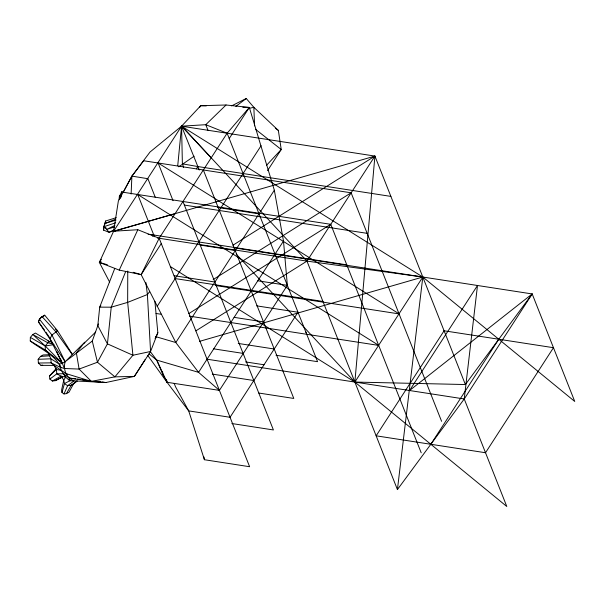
<?xml version="1.0" encoding="UTF-8"?>
<svg xmlns="http://www.w3.org/2000/svg" width="605" height="605" viewBox="0 0 605 605"><rect width="100%" height="100%" fill="white"/><g stroke="black" fill="none" stroke-linecap="round" stroke-linejoin="round"><path stroke-width="0.91" d="M127.761 271.01L127.663 302.371L132.918 355.248L114.905 376.862L91.347 381.362L69.25 378.065L63.449 373.769L56.847 373.807L49.89 379.078L52.348 381.014L55.335 380.658L62.338 377.112M60.954 367.424C54.873 354.545 40.732 349.259 30.25 340.963L30.356 337.386L32.829 334.527L35.408 333.068L49.791 341.681L52.408 342.317M131.119 194.046L131.898 176.115L150.017 152.036L181.568 126.18L200.716 105.709L226.036 104.998L249.328 107.448L274.33 190.227L283.495 241.047L287.352 285.356L219.403 390.384L167.025 382.284L147.786 355.49M177.734 165.687L181.568 126.18L205.768 124.698L227.117 133.229L317.572 361.684L276.046 355.264M145.253 359.438L134.37 376.393L105.92 382.526L74.105 380.893C66.331 378.117 62.86 369.405 65.151 361.729L51.954 335.041L39.378 319.122L42.131 316.672L44.717 315.205L57.551 330.761L72.524 354.636M114.413 230.611L109.021 232.267L103.584 230.142L103.894 227.132L105.648 221.006L116.243 217.679M115.782 219.131L104.604 223.578L103.584 230.142M123.579 191.785L121.756 191.77L119.367 196.527L119.056 199.537L120.539 197.812M121.756 191.77L121.03 197.238L119.367 196.527L120.72 194.492M170.391 266.593L354.863 382.065L506.801 506.491L464.239 398.975L477.496 285.484L409.547 390.52L532.181 293.947L574.75 401.455L422.812 277.029L181.568 126.18L113.619 231.216L99.349 262.396L109.641 282.134M233.485 247.755L532.181 293.947L464.239 398.975L397.424 489.574L422.812 277.029L306.969 261.118L157.345 237.977M77.077 381.135L73.417 384.024L69.023 392.153L66.444 393.621L64.001 393.938L61.99 392.509L64.44 383.593L63.752 380.084L61.022 376.128L56.847 373.807L56.341 369.451L54.034 365.435L51.115 362.856L38.365 363.03L38.175 359.325L40.52 356.421L43.099 354.954L49.27 354.712M105.648 221.006L103.894 227.132L106.223 228.04M181.031 127.965L181.568 126.18L374.918 156.082L465.374 384.538L354.863 382.065L236.162 254.055M154.895 301.343L157.837 332.773L150.562 351.49L134.37 376.393L114.905 376.862L97.465 362.236L92.27 341.076L98.426 323.932M72.366 354.719L55.849 331.729L42.131 316.672L39.378 319.122L38.395 321.807L65.151 361.729L62.323 363.371L59.388 364.187L50.903 358.78L48.128 352.571L45.315 350.023L30.25 340.963M114.685 268.628L99.712 307.143L97.798 325.619L107.433 343.867L132.918 355.248L150.562 351.49L147.408 294.537L145.843 282.414M125.666 271.607L111.237 307.189L107.433 343.867L97.465 362.236L79.104 369.073L64.478 368.505L60.326 367.28L51.115 362.856L50.903 358.78L38.175 359.325M64.001 393.938L67.631 385.688L74.105 380.893L69.809 380.779L64.44 383.593L67.631 385.688L71.156 385.302L73.417 384.024M101.39 259.235L99.349 262.396L119.238 270.095L137.819 229.734L159.168 238.257L249.623 466.72L204.414 459.724L188.7 410.886L175.533 386.784L174.187 383.396M155.084 338.603L157.837 332.773M219.403 390.384L198.561 372.34L175.805 342.528L141.162 274.64L159.168 238.257L227.117 133.229L249.328 107.448L242.779 107.214M66.444 393.621L71.156 385.302L77.039 380.87M39.718 319.705L38.395 321.807L44.407 329.967M267.569 170.61L281.234 149.503L278.353 130.423L253.85 107.312L246.235 98.509L231.549 105.898M199.688 107.289L200.716 105.709L206.32 105.905M152.687 236.389L153.753 234.74M196.345 168.901L197.865 166.549L390.883 196.398M64.077 373.913L65.642 377.157L63.752 380.084L61.581 390.172L61.99 392.509M119.238 270.095L141.162 274.64L161.27 243.558M229.219 138.53L249.328 107.448M157.126 306.41L261.088 145.707M274.33 190.227L175.805 342.528L155.341 336.531M283.495 241.047L198.561 372.34L156.748 360.096L149.019 353.88M430.828 444.274L498.777 339.246M83.664 343.708L95.582 332.115M465.374 384.538L532.181 293.947M149.624 291.633L147.408 294.537L127.663 302.371L111.237 307.189L99.712 307.143L100.861 305.805M49.89 379.078L49.497 375.992L56.295 368.437M119.367 196.527L121.348 194.228M266.608 165.225L281.234 149.503L255.446 129.251M226.036 104.998L205.768 124.698L207.969 130.264M49.497 375.992L56.341 369.451L61.256 370.381L67.193 374.344M43.62 316.15L44.717 315.205L41.042 317.61L42.978 316.513M178.732 166.821L194.129 156.211M235.821 106.404L246.235 98.509M92.27 341.076L65.151 361.729L84.738 342.226L76.366 352.859L79.104 369.073L91.347 381.362L105.92 382.526L102.253 382.08M213.164 279.578L351.119 192.806L441.589 421.307M188.828 313.579L330.738 224.311L421.209 452.812M232.955 245.199L374.918 156.082L354.863 382.065L422.812 277.029L199.605 341.341M195.838 330.874L306.969 261.118L374.918 156.082L113.959 231.269M55.335 380.658L62.111 377.096M52.348 381.014L61.022 376.128L65.642 377.157L69.809 380.779L69.25 378.065L75.67 378.851M114.889 225.393L106.654 229.424L114.511 226.92M114.126 229.862L109.021 232.267L104.294 226.588L115.691 222.791M101.08 261.7L99.349 262.396L107.357 264.74M104.604 223.578L115.971 220.114M175.087 213.656L113.619 231.216L118.376 200.951L131.875 176.229L143.657 160.756L351.119 192.806M249.358 108.295L253.85 107.312L254.592 125.885M53.936 344.616L45.216 345.977L30.356 337.386M38.365 363.03L40.974 365.359L54.216 365.412M40.974 365.359L42.721 365.163M40.52 356.421L49.776 355.823M137.819 229.734L113.619 231.216L115.487 231.382M148.112 234.316L153.7 234.823M77.501 379.07L80.253 379.403M82.083 379.63L84.836 379.963M96.755 381.415L100.422 381.861M330.738 224.311L123.276 192.269L131.898 176.115L147.915 178.709L155.22 197.154M217.52 207.439L259.046 213.86M184.313 205.072L367.174 233.349M151.038 234.589L346.794 264.861M200.081 245.07L235.216 250.5M257.821 280.788L287.352 285.356M174.202 275.729L214.828 282.013M175.132 278.572L322.934 301.434M215.38 285.499L399.073 313.904M256.649 305.858L298 312.248L230.051 417.284L188.7 410.886L167.025 382.284L162.684 374.185L156.748 360.096L150.494 351.898M234.082 317.345L263.477 321.89M189.395 316.143L378.685 345.41M156.029 313.473L161.565 314.328M238.234 343.443L274.216 349.009M213.694 348.851L243.097 353.396M245.57 361.911L264.022 364.77M207.061 359.211L464.239 398.975M212.31 374.102L253.835 380.522M258.728 393.023L293.788 398.445L203.318 169.945M231.881 423.538L273.407 429.958L182.937 201.457M211.205 157.829L181.568 126.18L182.385 163.849L197.865 166.549M53.066 344.056L47.833 342.793L32.829 334.527L45.216 345.977L62.323 363.371L64.478 368.505M133.153 272.295L141.162 274.64M65.741 373.519L91.347 381.362M48.082 341.076L49.791 341.681L47.833 342.793L45.216 345.977L45.315 350.023L62.323 363.371L60.613 359.083M399.028 313.791L158.124 162.995L173.045 200.686M137.736 194.507L378.639 345.304M54.034 365.435L61.256 370.381L65.642 377.157M275.381 128.252L278.353 130.423M55.38 329.022L57.551 330.761L51.954 335.041L50.011 338.815L62.323 363.371L56.772 351.55M181.908 126.233L306.969 261.118L397.424 489.574M68.773 379.335L69.809 380.779M45.95 332.243L50.586 339.057M156.748 360.096L167.025 382.284L166.556 379.554M181.568 126.18L199.257 170.058M137.721 194.462L154.464 236.752M182.385 163.849L183.655 167.381M59.388 364.187L61.256 370.381M203.93 456.957L204.414 459.724M305.964 331.986L306.077 332.652M39.378 319.122L39.507 320.461M162.579 371.44L162.684 374.185M444.093 330.784L376.144 435.819L485.52 452.737L553.469 347.701L444.093 330.784"/></g></svg>
